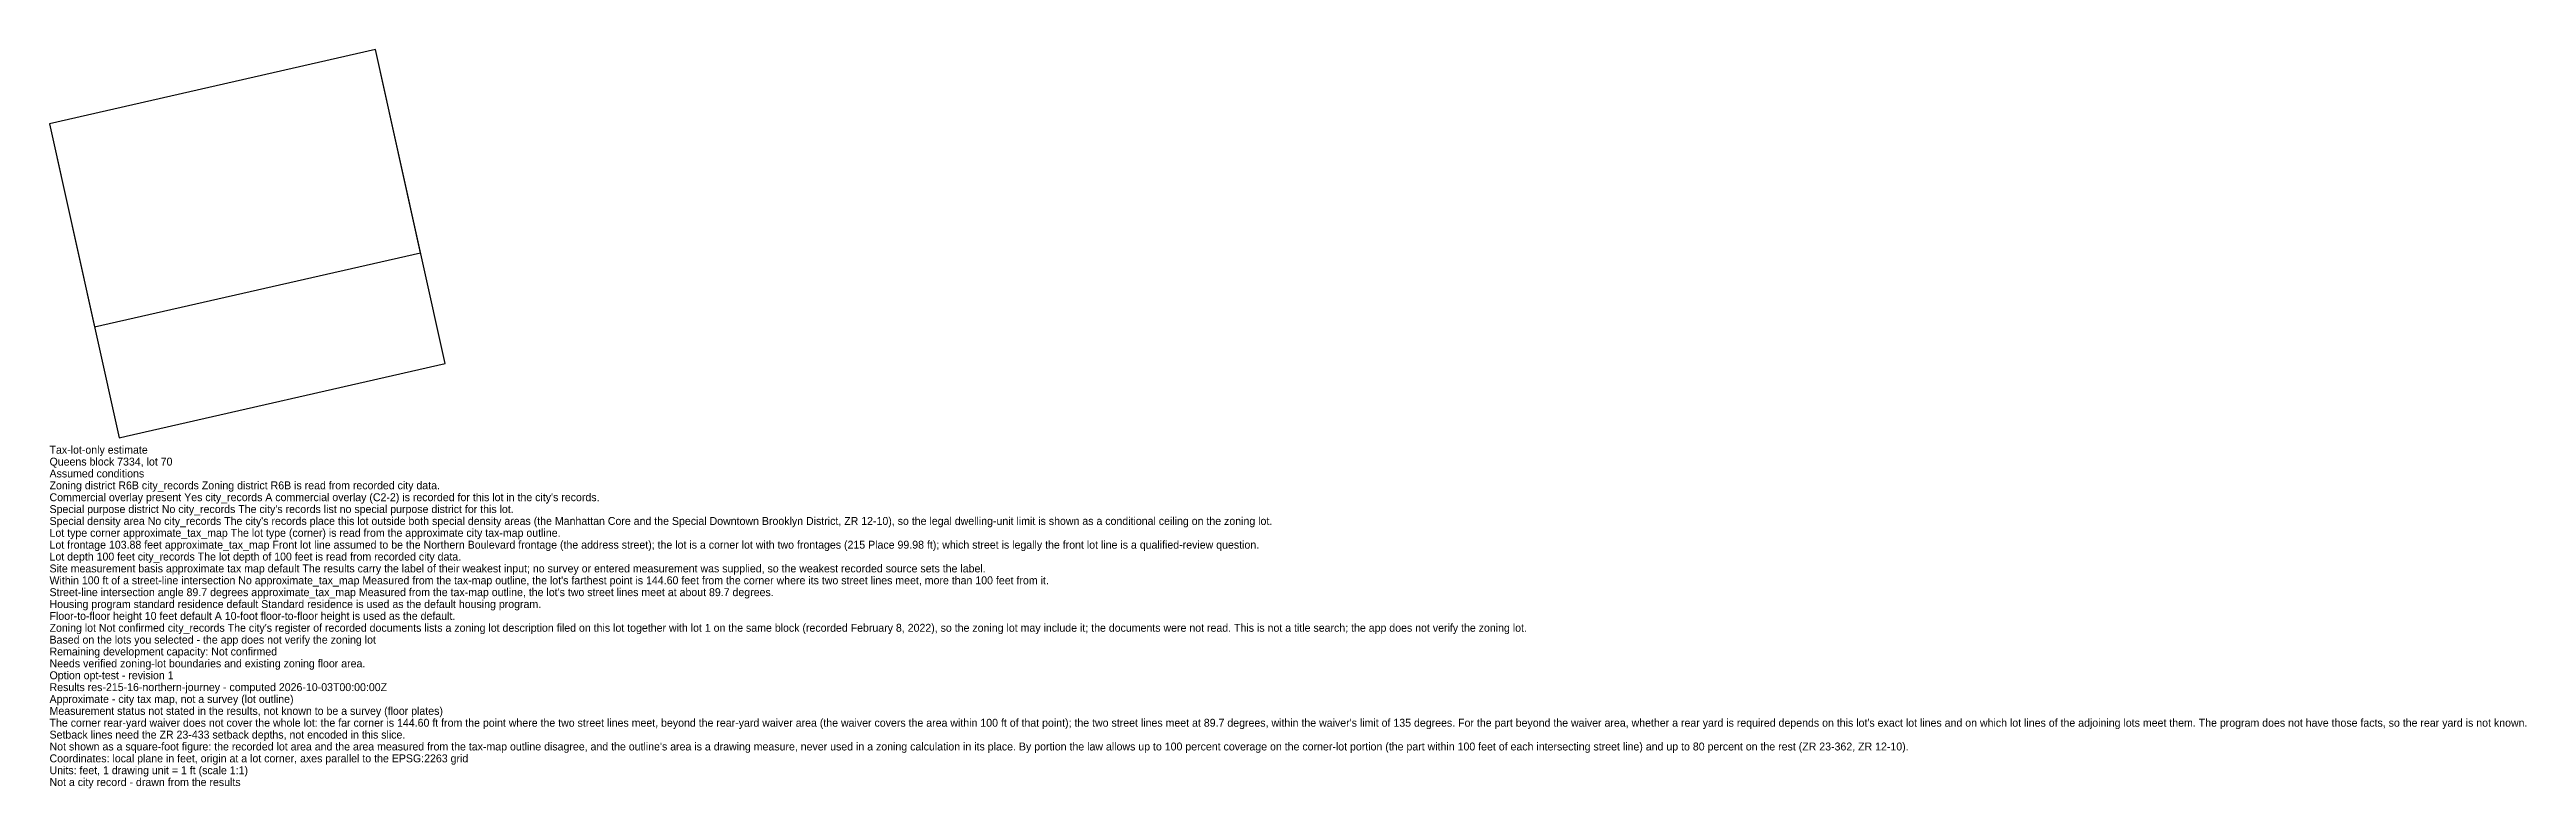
# Model space of a CAD drawing. Extents: x 0 to 770, y -109 to 121.
import ezdxf

# ---------------------------------------------------------------- set-up
doc = ezdxf.new("R2010")
doc.units = 21
for name, color, linetype in [('A-ANNO-NOTE', 7, 'CONTINUOUS'), ('A-MASS-RESI', 2, 'CONTINUOUS'), ('C-PROP-LINE', 7, 'CONTINUOUS')]:
    doc.layers.add(name, color=color, linetype=linetype)

msp = doc.modelspace()

# ---------------------------------------------------------------- linework, layer by layer
at = {"layer": 'A-MASS-RESI'}
msp.add_lwpolyline([(101.289814, 120.663459), (0, 97.614285), (14.006507, 34.491151), (115.296322, 57.540325)], close=True, dxfattribs=at)
msp.add_lwpolyline([(101.289814, 120.663459), (0, 97.614285), (14.006507, 34.491151), (115.296322, 57.540325)], close=True, dxfattribs=at)
msp.add_lwpolyline([(101.289814, 120.663459), (0, 97.614285), (14.006507, 34.491151), (115.296322, 57.540325)], close=True, dxfattribs=at)
at = {"layer": 'C-PROP-LINE'}
msp.add_lwpolyline([(21.604298, 0), (23.773259, 0.493746), (122.946934, 23.061306), (101.289814, 120.663459), (0, 97.614285)], close=True, dxfattribs=at)

# ---------------------------------------------------------------- texts
at = {"layer": 'A-ANNO-NOTE'}
for s, p in [('Tax-lot-only estimate', (0, -4.917878)), ('Queens block 7334, lot 70', (0, -8.606286)), ('Assumed conditions', (0, -12.294695)), ('Zoning district R6B city_records Zoning district R6B is read from recorded city data.', (0, -15.983104)), ("Special purpose district No city_records The city's records list no special purpose district for this lot.", (0, -23.359921)), ("Commercial overlay present Yes city_records A commercial overlay (C2-2) is recorded for this lot in the city's records.", (0, -19.671512)), ("Special density area No city_records The city's records place this lot outside both special density areas (the Manhattan Core and the Special Downtown Brooklyn District, ZR 12-10), so the legal dwelling-unit limit is shown as a conditional ceiling on the zoning lot.", (0, -27.048329)), ('Lot type corner approximate_tax_map The lot type (corner) is read from the approximate city tax-map outline.', (0, -30.736737)), ('Lot frontage 103.88 feet approximate_tax_map Front lot line assumed to be the Northern Boulevard frontage (the address street); the lot is a corner lot with two frontages (215 Place 99.98 ft); which street is legally the front lot line is a qualified-review question.', (0, -34.425146)), ('Lot depth 100 feet city_records The lot depth of 100 feet is read from recorded city data.', (0, -38.113554)), ("Within 100 ft of a street-line intersection No approximate_tax_map Measured from the tax-map outline, the lot's farthest point is 144.60 feet from the corner where its two street lines meet, more than 100 feet from it.", (0, -45.490372)), ('Site measurement basis approximate tax map default The results carry the label of their weakest input; no survey or entered measurement was supplied, so the weakest recorded source sets the label.', (0, -41.801963)), ("Street-line intersection angle 89.7 degrees approximate_tax_map Measured from the tax-map outline, the lot's two street lines meet at about 89.7 degrees.", (0, -49.17878)), ('Housing program standard residence default Standard residence is used as the default housing program.', (0, -52.867189)), ("Zoning lot Not confirmed city_records The city's register of recorded documents lists a zoning lot description filed on this lot together with lot 1 on the same block (recorded February 8, 2022), so the zoning lot may include it; the documents were not read. This is not a title search; the app does not verify the zoning lot.", (0, -60.244006)), ('Floor-to-floor height 10 feet default A 10-foot floor-to-floor height is used as the default.', (0, -56.555597)), ('Based on the lots you selected - the app does not verify the zoning lot', (0, -63.932414)), ('Remaining development capacity: Not confirmed', (0, -67.620823)), ('Needs verified zoning-lot boundaries and existing zoning floor area.', (0, -71.309231)), ('Option opt-test - revision 1', (0, -74.99764)), ('Results res-215-16-northern-journey - computed 2026-10-03T00:00:00Z', (0, -78.686048)), ('Approximate - city tax map, not a survey (lot outline)', (0, -82.374457)), ('Measurement status not stated in the results, not known to be a survey (floor plates)', (0, -86.062865)), ("The corner rear-yard waiver does not cover the whole lot: the far corner is 144.60 ft from the point where the two street lines meet, beyond the rear-yard waiver area (the waiver covers the area within 100 ft of that point); the two street lines meet at 89.7 degrees, within the waiver's limit of 135 degrees. For the part beyond the waiver area, whether a rear yard is required depends on this lot's exact lot lines and on which lot lines of the adjoining lots meet them. The program does not have those facts, so the rear yard is not known.", (0, -89.751273)), ('Setback lines need the ZR 23-433 setback depths, not encoded in this slice.', (0, -93.439682)), ('Coordinates: local plane in feet, origin at a lot corner, axes parallel to the EPSG:2263 grid', (0, -100.816499)), ("Not shown as a square-foot figure: the recorded lot area and the area measured from the tax-map outline disagree, and the outline's area is a drawing measure, never used in a zoning calculation in its place. By portion the law allows up to 100 percent coverage on the corner-lot portion (the part within 100 feet of each intersecting street line) and up to 80 percent on the rest (ZR 23-362, ZR 12-10).", (0, -97.12809)), ('Units: feet, 1 drawing unit = 1 ft (scale 1:1)', (0, -104.504908)), ('Not a city record - drawn from the results', (0, -108.193316))]:
    msp.add_text(s, height=2.458939, dxfattribs=at).set_placement(p)

doc.saveas('drawing.dxf')
